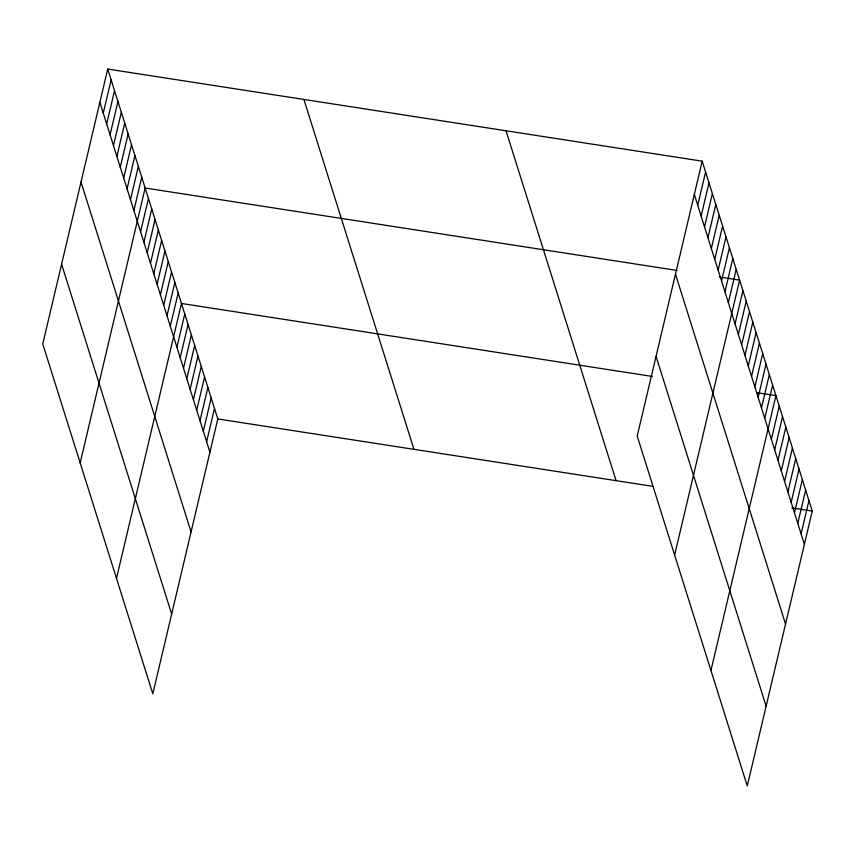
<?xml version="1.0" encoding="UTF-8"?>
<svg xmlns="http://www.w3.org/2000/svg" width="855" height="855" viewBox="0 0 855 855"><rect width="100%" height="100%" fill="white"/><g stroke="black" fill="none" stroke-linecap="round" stroke-linejoin="round"><path stroke-width="1.28" d="M107.73 69.052L42.75 343.934L152.81 693.822L217.79 418.939L107.73 69.052L702.19 161.178L812.25 511.066L747.27 785.948L637.21 436.061L702.19 161.178M103.263 113.138L111.129 79.868M106.672 123.954L114.538 90.683M110.071 134.759L117.937 101.499M113.469 145.574L121.335 112.315M116.879 156.39L124.734 123.131M120.277 167.206L128.143 133.936M123.676 178.022L131.542 144.752M127.074 188.837L134.94 155.567M130.484 199.653L138.35 166.383M133.882 210.469L141.748 177.199M80.167 462.897L145.147 188.014L677.192 270.469M140.583 231.78L148.449 198.51M143.886 242.275L151.752 209.005M147.188 252.77L155.054 219.5M150.491 263.265L158.357 230.006M153.793 273.76L161.659 240.501M157.096 284.255L164.962 250.996M160.398 294.761L168.264 261.491M163.7 305.256L171.566 271.986M167.003 315.752L174.869 282.481M170.305 326.247L178.171 292.976M116.494 578.354L181.463 303.472L652.365 376.457M176.91 347.237L184.766 313.977M180.213 357.732L188.068 324.473M183.504 368.227L191.37 334.968M186.807 378.733L194.673 345.463M190.109 389.228L197.975 355.958M193.412 399.723L201.278 366.453M196.714 410.218L204.58 376.948M200.017 420.713L207.883 387.454M203.319 431.209L211.185 397.949M206.621 441.704L214.487 408.444M697.733 205.264L705.589 171.994M701.132 216.08L708.998 182.81M704.531 226.885L712.397 193.625M707.94 237.701L715.795 204.441M711.339 248.516L719.205 215.257M714.737 259.332L722.603 226.073M718.136 270.148L726.002 236.878M721.545 280.964L729.411 247.694M724.944 291.779L732.81 258.509M728.342 302.595L736.208 269.325M674.638 555.023L739.607 280.141L719.226 276.977M735.054 323.906L742.91 290.636M738.357 334.401L746.212 301.131M741.648 344.896L749.514 311.626M744.951 355.391L752.817 322.132M748.253 365.887L756.119 332.627M751.556 376.382L759.422 343.122M754.858 386.888L762.724 353.617M758.161 397.383L766.027 364.112M761.463 407.878L769.329 374.608M764.765 418.373L772.631 385.103M710.954 670.48L775.934 395.609L756.825 392.637M771.37 439.363L779.236 406.104M774.673 449.858L782.539 416.599M777.975 460.364L785.841 427.094M781.278 470.859L789.133 437.589M784.58 481.354L792.435 448.084M787.883 491.849L795.738 458.579M791.174 502.345L799.04 469.074M794.477 512.84L802.343 479.58M797.779 523.335L805.645 490.075M801.082 533.83L808.948 500.57M217.79 418.939L653.017 486.388M791.869 507.902L812.25 511.066M694.324 194.448L804.384 544.336M675.482 274.177L785.542 624.064M656.063 356.332L766.123 706.209M506.021 130.783L616.081 480.66M303.899 99.458L413.959 449.345M99.864 102.322L209.924 452.21M81.022 182.051L191.071 531.938M61.603 264.206L171.652 614.082"/></g></svg>
